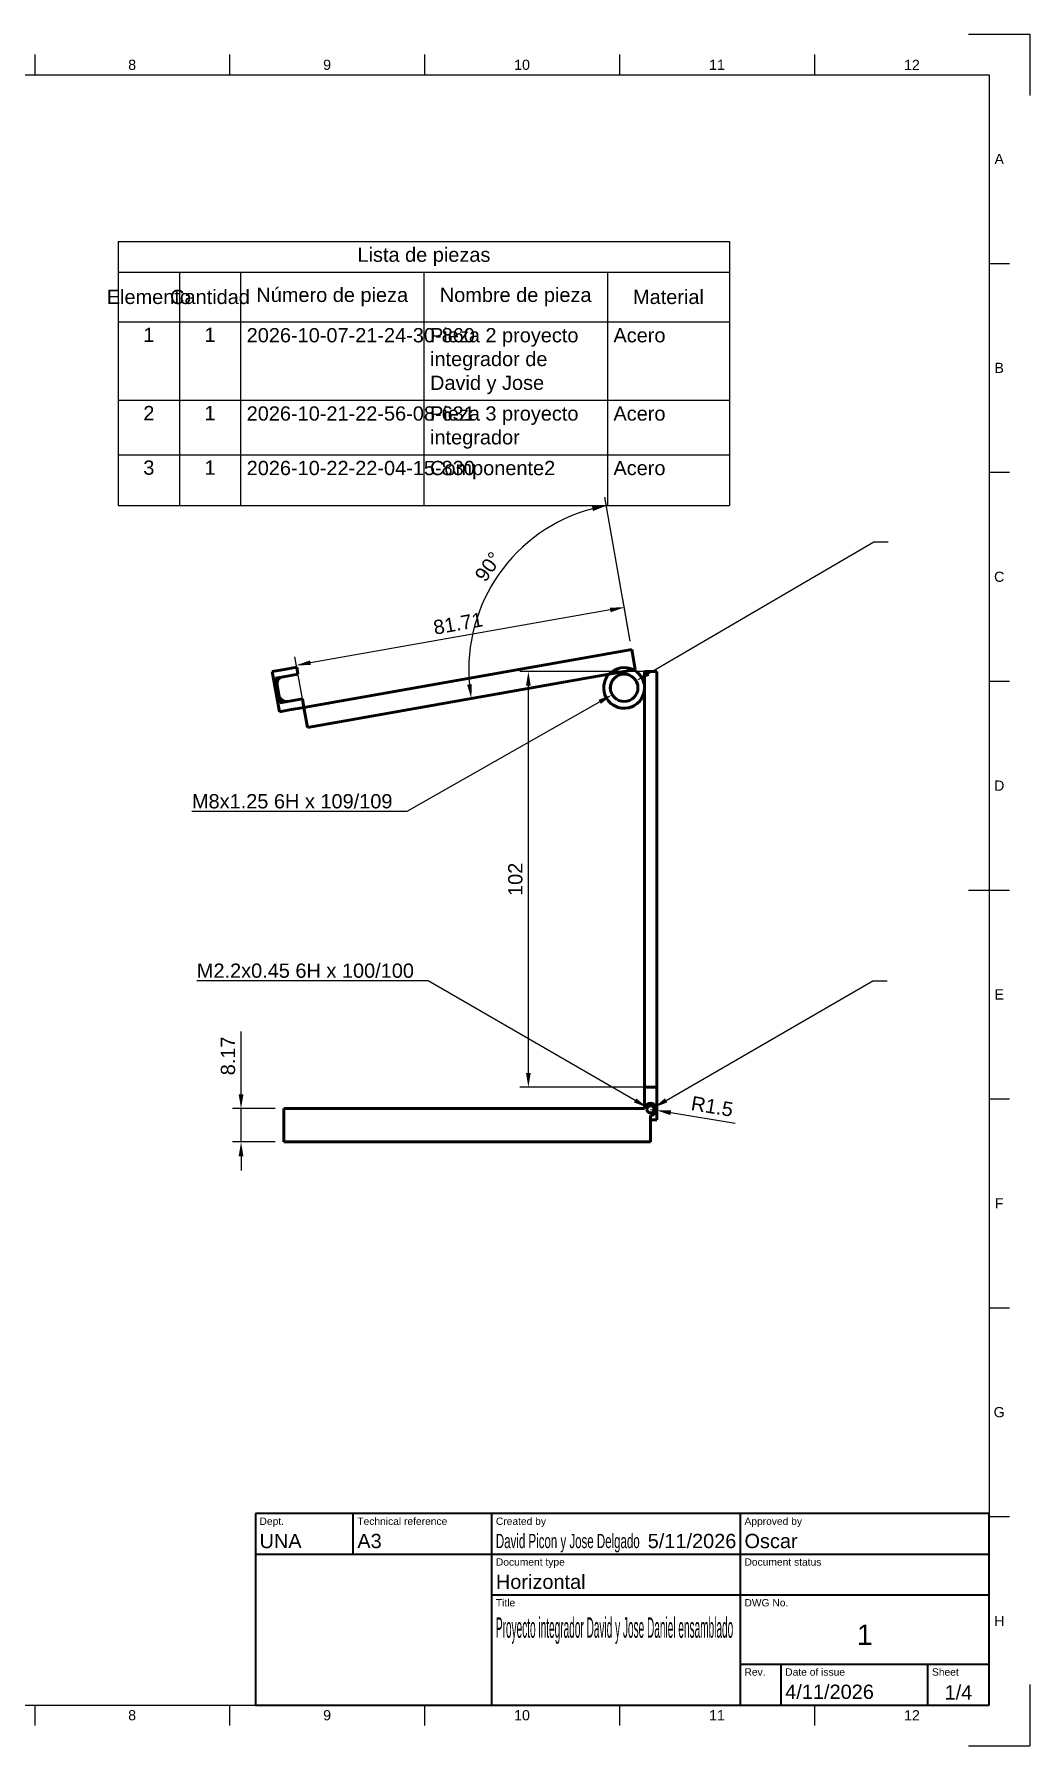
# Model space of a CAD drawing. Header units: millimetres. Extents: x 0 to 594, y 0 to 420.
# Drawn here: x 349.7 to 594, y 0 to 420 of the extents above; entities that cross this region are included whole.
import ezdxf
from ezdxf import colors
from ezdxf.entities.mleader import LeaderData, LeaderLine
from ezdxf.enums import TextEntityAlignment as Align
from ezdxf.math import Vec2, Vec3

# ---------------------------------------------------------------- set-up
doc = ezdxf.new("R2010")
doc.units = ezdxf.units.MM
doc.header["$LTSCALE"] = 0.75
for name, color, linetype, lineweight in [('BORDER', 7, 'Continuous', 25), ('FD_Dimensions', 7, 'Continuous', 25), ('Hole Notes', 7, 'Continuous', 25), ('Parts Lists', 7, 'Continuous', 25), ('TITLEBLOCK', 7, 'Continuous', 35), ('Visible', 7, 'Continuous', 50)]:
    doc.layers.add(name, color=color, linetype=linetype, lineweight=lineweight)
doc.styles.add('FusionTitle', font='arial.ttf')
doc.styles.get("Standard").update_dxf_attribs({"font": 'arial.ttf'})
doc.dimstyles.new('Dim-ISO-25', dxfattribs={"dimtxt": 3.5, "dimasz": 3.5, "dimexe": 2.1, "dimexo": 2.1, "dimgap": 1.4, "dimtad": 1, "dimzin": 12, "dimdsep": 46, "dimtxsty": 'Standard', "dimcen": 0, "dimazin": 3, "dimtp": 0.1, "dimtm": 0.1, "dimtfac": 0.714286, "dimtmove": 0, "dimatfit": 3, "dimfxl": 1, "dimtzin": 12, "dimarcsym": 0})

# ---------------------------------------------------------------- blocks, each defined once
blk = doc.blocks.new('ISO_TITLEBLOCK')
at = {"layer": 'TITLEBLOCK'}
for p, q in [((0, 47), (-180, 47)), ((-180, 47), (-180, 0)), ((-156, 37), (-156, 47)), ((-122, 0), (-122, 47)), ((-61, 0), (-61, 47)), ((0, 0), (0, 47)), ((-180, 37), (0, 37)), ((-122, 27), (0, 27)), ((-61, 10), (0, 10)), ((-51, 0), (-51, 10)), ((-15, 0), (-15, 10)), ((-180, 0), (0, 0))]:
    blk.add_line(p, q, dxfattribs=at)
at = {"layer": 'TITLEBLOCK', "style": 'FusionTitle'}
for s, p in [('Dept.', (-179, 46)), ('Technical reference', (-155, 46)), ('Created by', (-121, 46)), ('Approved by', (-60, 46)), ('Document type', (-121, 36)), ('Document status', (-60, 36)), ('Title', (-121, 26)), ('DWG No.', (-60, 26)), ('Rev.', (-60, 9)), ('Date of issue', (-50, 9)), ('Sheet', (-14, 9))]:
    blk.add_text(s, height=1.8, dxfattribs=at).set_placement(p, align=Align.TOP_LEFT)
for tag, height, p in [('DEPT', 3.5, (-179, 42)), ('TECHNICAL_REFERENCE', 3.5, (-155, 42)), ('CREATED_BY', 3.5, (-121, 42)), ('APPROVED_BY', 3.5, (-60, 42)), ('DOCUMENT_TYPE', 3.5, (-121, 32)), ('DOCUMENT_STATUS', 3.5, (-60, 32)), ('TITLE_1', 5, (-121, 21.5)), ('TITLE_2', 5, (-121, 14)), ('TITLE_3', 5, (-121, 6.5)), ('DATE_OF_ISSUE', 3.5, (-50, 5))]:
    blk.add_attdef(tag, text='', height=height, dxfattribs=at).set_placement(p, align=Align.TOP_LEFT)
for tag, p in [('CREATED_DATE', (-62, 42)), ('APPROVED_DATE', (-0.99, 42))]:
    blk.add_attdef(tag, text='', height=3.5, dxfattribs=at).set_placement(p, align=Align.TOP_RIGHT)
for tag, height, p in [('DRAWING_NUMBER', 5, (-30.5, 19.75)), ('REV', 3.5, (-56, 4.85)), ('SHEET', 3.5, (-7.5, 4.85))]:
    blk.add_attdef(tag, text='', height=height, dxfattribs=at).set_placement(p, align=Align.TOP_CENTER)
blk = doc.blocks.new('*T39')
at = {"layer": 'Parts Lists', "color": 0, "linetype": 'ByBlock', "lineweight": -2, "transparency": 16777216}
for p, q in [((0, 0), (150, 0)), ((0, 0), (0, -64.727672)), ((150, 0), (150, -64.727672)), ((0, -7.466667), (150, -7.466667)), ((15, -7.466667), (15, -64.727672)), ((30, -7.466667), (30, -64.727672)), ((75, -7.466667), (75, -64.727672)), ((120, -7.466667), (120, -64.727672)), ((0, -19.716985), (150, -19.716985)), ((0, -38.926967), (150, -38.926967)), ((0, -52.303615), (150, -52.303615)), ((0, -64.727672), (150, -64.727672))]:
    blk.add_line(p, q, dxfattribs=at)
at = {"layer": 'Parts Lists', "color": 0, "transparency": 16777216, "char_height": 3.5}
for s, insert, width, attachment_point in [('Lista de piezas', (75, -3.733333), 147.2, 5), ('Elemento', (7.5, -13.591826), 12.2, 5), ('Cantidad', (22.5, -13.591826), 12.2, 5), ('Número de pieza', (52.5, -13.591826), 42.2, 5), ('Nombre de pieza', (97.5, -13.591826), 42.2, 5), ('Material', (135, -13.591826), 27.2, 5), ('1', (7.5, -21.116985), 12.2, 2), ('1', (22.5, -21.116985), 12.2, 2), ('2026-10-07-21-24-30-860', (31.5, -21.216985), 42, 1), ('Pieza 2 proyecto integrador de David y Jose', (76.5, -21.216985), 42, 1), ('Acero', (121.5, -21.216985), 27, 1), ('2', (7.5, -40.326967), 12.2, 2), ('1', (22.5, -40.326967), 12.2, 2), ('2026-10-21-22-56-08-631', (31.5, -40.426967), 42, 1), ('Pieza 3 proyecto integrador', (76.5, -40.426967), 42, 1), ('Acero', (121.5, -40.426967), 27, 1), ('3', (7.5, -53.703615), 12.2, 2), ('1', (22.5, -53.703615), 12.2, 2), ('2026-10-22-22-04-15-830', (31.5, -53.803615), 42, 1), ('Componente2', (76.5, -53.803615), 42, 1), ('Acero', (121.5, -53.803615), 27, 1)]:
    blk.add_mtext(s, dxfattribs=dict(at, insert=insert, width=width, attachment_point=attachment_point))
blk = doc.blocks.new('ISO_A2_SHEET')
at = {"layer": 'BORDER'}
for p, q in [((349.8333, 415), (349.8333, 410)), ((397.6666, 415), (397.6666, 410)), ((445.4999, 415), (445.4999, 410)), ((493.3332, 415), (493.3332, 410)), ((541.1665, 415), (541.1665, 410)), ((20, 410), (584, 410)), ((584, 410), (584, 10)), ((584, 363.75), (589, 363.75)), ((584, 312.5), (589, 312.5)), ((584, 261.25), (589, 261.25)), ((579, 210), (589, 210)), ((584, 158.75), (589, 158.75)), ((584, 107.5), (589, 107.5)), ((584, 56.25), (589, 56.25)), ((20, 10), (584, 10)), ((349.8333, 10), (349.8333, 5)), ((397.6666, 10), (397.6666, 5)), ((445.4999, 10), (445.4999, 5)), ((493.3332, 10), (493.3332, 5)), ((541.1665, 10), (541.1665, 5))]:
    blk.add_line(p, q, dxfattribs=at)
at = {"layer": 'Defpoints'}
for p, q in [((579, 420), (594, 420)), ((594, 420), (594, 405)), ((594, 15), (594, 0)), ((579, 0), (594, 0))]:
    blk.add_line(p, q, dxfattribs=at)
at = {"layer": 'BORDER', "style": 'FusionTitle'}
for s, p in [('8', (373.74995, 412.5)), ('9', (421.58325, 412.5)), ('10', (469.41655, 412.5)), ('11', (517.24985, 412.5)), ('12', (565.08315, 412.5)), ('A', (586.5, 389.375)), ('B', (586.5, 338.125)), ('C', (586.5, 286.875)), ('D', (586.5, 235.625)), ('E', (586.5, 184.375)), ('F', (586.5, 133.125)), ('G', (586.5, 81.875)), ('H', (586.5, 30.625)), ('8', (373.74995, 7.5)), ('9', (421.58325, 7.5)), ('10', (469.41655, 7.5)), ('11', (517.24985, 7.5)), ('12', (565.08315, 7.5))]:
    blk.add_text(s, height=2.5, dxfattribs=at).set_placement(p, align=Align.MIDDLE)
blk = doc.blocks.new('*D30')
at = {"layer": 'Defpoints', "color": 0, "transparency": 16777216}
for p in [(470.947083, 295.372874), (496.338632, 269.001714), (497.206873, 264.077676), (497.206873, 264.077676), (416.74221, 249.889585)]:
    blk.add_point(p, dxfattribs=at)
at = {"layer": 'FD_Dimensions', "color": 0, "lineweight": -2, "transparency": 16777216}
blk.add_line((495.973971, 271.069811), (489.748166, 306.378103), dxfattribs=at)
blk.add_arc((497.206873, 264.077676), 40.85298, 104.910208, 185.089792, dxfattribs=at)
at = {"layer": 'FD_Dimensions', "color": 0, "transparency": 16777216}
for points in [[(486.569388, 304.124751), (486.821009, 302.985541), (490.112827, 304.310007)], [(457.093264, 260.529921), (455.936698, 260.376735), (456.974541, 256.98363)]]:
    blk.add_solid(points, dxfattribs=at)
at = {"layer": 'FD_Dimensions', "color": 0, "transparency": 16777216, "insert": (461.131429, 289.337973), "char_height": 3.5, "attachment_point": 5, "rotation": 55.00001902}
blk.add_mtext('90°', dxfattribs=at)
blk = doc.blocks.new('*D31')
at = {"layer": 'Defpoints', "color": 0, "transparency": 16777216}
for p in [(500.96718, 156.16928), (502.446772, 155.922684)]:
    blk.add_point(p, dxfattribs=at)
at = {"layer": 'FD_Dimensions', "color": 0, "lineweight": -2, "transparency": 16777216}
for p, q in [((500.96718, 156.16928), (502.446772, 155.922684)), ((521.728761, 152.709058), (505.899152, 155.347294))]:
    blk.add_line(p, q, dxfattribs=at)
at = {"layer": 'FD_Dimensions', "color": 0, "transparency": 16777216}
blk.add_solid([(505.99505, 155.922691), (505.803253, 154.771898), (502.446772, 155.922684)], dxfattribs=at)
at = {"layer": 'FD_Dimensions', "color": 0, "transparency": 16777216, "insert": (516.06408, 156.884125), "char_height": 3.5, "attachment_point": 5, "rotation": 350.53779082}
blk.add_mtext('R1.5', dxfattribs=at)
blk = doc.blocks.new('*D36')
at = {"layer": 'Defpoints', "color": 0, "transparency": 16777216}
for p in [(400.467181, 156.341822), (410.967181, 156.341822), (410.967181, 148.16928)]:
    blk.add_point(p, dxfattribs=at)
at = {"layer": 'FD_Dimensions', "color": 0, "lineweight": -2, "transparency": 16777216}
for p, q in [((400.467181, 159.841822), (400.467181, 175.238002)), ((408.867181, 156.341822), (398.367181, 156.341822)), ((400.467181, 148.16928), (400.467181, 156.341822)), ((408.867181, 148.16928), (398.367181, 148.16928)), ((400.467181, 144.66928), (400.467181, 141.16928))]:
    blk.add_line(p, q, dxfattribs=at)
at = {"layer": 'FD_Dimensions', "color": 0, "transparency": 16777216}
for points in [[(399.883848, 159.841822), (401.050515, 159.841822), (400.467181, 156.341822)], [(399.883848, 144.66928), (401.050515, 144.66928), (400.467181, 148.16928)]]:
    blk.add_solid(points, dxfattribs=at)
at = {"layer": 'FD_Dimensions', "color": 0, "transparency": 16777216, "insert": (397.280176, 169.289912), "char_height": 3.5, "attachment_point": 5, "rotation": 90}
blk.add_mtext('8.17', dxfattribs=at)
blk = doc.blocks.new('*D37')
at = {"layer": 'Defpoints', "color": 0, "transparency": 16777216}
for p in [(470.96952, 263.620213), (502.46952, 263.620213), (502.46952, 161.620212)]:
    blk.add_point(p, dxfattribs=at)
at = {"layer": 'FD_Dimensions', "color": 0, "lineweight": -2, "transparency": 16777216}
for p, q in [((500.36952, 263.620213), (468.86952, 263.620213)), ((470.96952, 165.120212), (470.96952, 260.120213)), ((500.36952, 161.620212), (468.86952, 161.620212))]:
    blk.add_line(p, q, dxfattribs=at)
at = {"layer": 'FD_Dimensions', "color": 0, "transparency": 16777216}
for points in [[(470.386187, 260.120213), (471.552854, 260.120213), (470.96952, 263.620213)], [(470.386187, 165.120212), (471.552854, 165.120212), (470.96952, 161.620212)]]:
    blk.add_solid(points, dxfattribs=at)
at = {"layer": 'FD_Dimensions', "color": 0, "transparency": 16777216, "insert": (467.782515, 212.620213), "char_height": 3.5, "attachment_point": 5, "rotation": 90}
blk.add_mtext('102', dxfattribs=at)
blk = doc.blocks.new('*D38')
at = {"layer": 'Defpoints', "color": 0, "transparency": 16777216}
for p in [(496.338632, 269.001714), (414.050663, 265.154105), (415.873969, 254.813623)]:
    blk.add_point(p, dxfattribs=at)
at = {"layer": 'FD_Dimensions', "color": 0, "lineweight": -2, "transparency": 16777216}
for p, q in [((495.973971, 271.069811), (494.150665, 281.410292)), ((491.068499, 278.734427), (417.49749, 265.761873)), ((415.509308, 256.88172), (413.686002, 267.222201))]:
    blk.add_line(p, q, dxfattribs=at)
at = {"layer": 'FD_Dimensions', "color": 0, "transparency": 16777216}
for points in [[(490.967204, 279.308898), (491.169793, 278.159956), (494.515326, 279.342196)], [(417.396196, 266.336345), (417.598785, 265.187402), (414.050663, 265.154105)]]:
    blk.add_solid(points, dxfattribs=at)
at = {"layer": 'FD_Dimensions', "color": 0, "transparency": 16777216, "insert": (453.729577, 275.386738), "char_height": 3.5, "attachment_point": 5, "rotation": 9.99998752}
blk.add_mtext('81.71', dxfattribs=at)

msp = doc.modelspace()

# ---------------------------------------------------------------- linework, layer by layer
at = {"layer": 'Visible', "extrusion": (0, 1, 0)}
for p, q in [((415.873969, 254.813623), (496.338632, 269.001714)), ((497.206873, 264.077676), (496.338632, 269.001714)), ((410.601848, 264.038272), (414.137487, 264.661701)), ((414.435856, 262.969569), (414.137487, 264.661701)), ((408.139829, 263.604152), (410.601848, 264.038272)), ((408.139829, 263.604152), (409.87631, 253.756074)), ((410.900217, 262.34614), (408.884156, 261.990654)), ((409.958266, 255.899076), (408.884156, 261.990654)), ((410.900217, 262.34614), (414.435856, 262.969569)), ((497.206873, 264.077676), (416.74221, 249.889585)), ((490.761755, 262.940235), (496.810011, 264.006706)), ((502.46952, 263.620213), (499.46952, 263.620213)), ((499.46952, 161.620212), (499.46952, 263.620213)), ((502.46952, 161.620212), (502.46952, 263.620213)), ((409.746227, 257.892541), (409.333426, 260.233647)), ((409.958266, 255.899076), (411.974326, 256.254562)), ((415.509966, 256.87799), (411.974326, 256.254562)), ((415.873969, 254.813623), (415.509966, 256.87799)), ((412.33833, 254.190195), (409.87631, 253.756074)), ((412.33833, 254.190195), (415.873969, 254.813623)), ((415.873969, 254.813623), (416.74221, 249.889585)), ((499.46952, 156.341822), (499.46952, 161.620212)), ((499.46952, 161.620212), (502.46952, 161.620212)), ((502.46952, 161.620212), (502.46952, 153.620213)), ((410.967181, 156.341822), (499.477137, 156.341822)), ((410.967181, 148.16928), (410.967181, 156.341822)), ((500.967181, 148.16928), (500.967181, 154.66928)), ((502.46952, 153.620213), (500.967181, 153.620213)), ((410.967181, 148.16928), (500.967181, 148.16928))]:
    msp.add_line(p, q, dxfattribs=at)
at = {"layer": 'Visible'}
msp.add_circle((494.46952, 259.620214), 3.38975, dxfattribs=at)
at = {"layer": 'Visible', "extrusion": (3e-16, 0, -1)}
msp.add_circle((-500.96718, 156.16928), 0.8877, dxfattribs=at)
at = {"layer": 'Visible'}
for centre, radius, start, end in [((411.303042, 260.580943), 2, 125.288985, 190), ((494.46952, 259.620214), 5.015975, 138.703891, 61.296109), ((494.471965, 259.582505), 5.004, 62.145011, 137.854989), ((494.471965, 259.582505), 3.38975, 4.029418, 183.390691), ((411.715842, 258.239837), 2, 190, 280), ((500.96718, 156.16928), 1.5, 270.000038, 173.394762), ((500.956198, 156.173594), 0.8877, 248.93107, 68.169482)]:
    msp.add_arc(centre, radius, start, end, dxfattribs=at)
at = {"layer": 'Visible', "extrusion": (3e-16, 0, -1)}
msp.add_arc((-494.471965, 259.582505), 5.004, 194.560607, 338.019283, dxfattribs=at)

# ---------------------------------------------------------------- block references
msp.add_blockref('*T39', (370.347232, 369.108721))
at = {"layer": 'BORDER'}
msp.add_blockref('ISO_A2_SHEET', (0, 0), dxfattribs=at)
at = {"layer": 'TITLEBLOCK'}
ref = msp.add_blockref('ISO_TITLEBLOCK', (584, 10), dxfattribs=at)
ref.add_attrib('DATE_OF_ISSUE', '4/11/2026', dxfattribs={"height": 3.5, "style": 'FusionTitle'}).set_placement((534, 15), align=Align.TOP_LEFT)
ref.add_attrib('DOCUMENT_TYPE', 'Horizontal', dxfattribs={"height": 3.5, "style": 'FusionTitle'}).set_placement((463, 42), align=Align.TOP_LEFT)
ref.add_attrib('CREATED_DATE', '5/11/2026', dxfattribs={"height": 3.5, "style": 'FusionTitle'}).set_placement((522, 52), align=Align.TOP_RIGHT)
ref.add_attrib('SHEET', '1/4', dxfattribs={"height": 3.5, "style": 'FusionTitle'}).set_placement((576.5, 14.85), align=Align.TOP_CENTER)
ref.add_attrib('DRAWING_NUMBER', '1', dxfattribs={"height": 5, "style": 'FusionTitle'}).set_placement((553.5, 29.751432), align=Align.TOP_CENTER)
ref.add_attrib('TITLE_1', 'Proyecto integrador David y Jose Daniel ensamblado', dxfattribs={"height": 5, "style": 'FusionTitle', "width": 0.353795}).set_placement((463, 31.5), align=Align.TOP_LEFT)
ref.add_attrib('APPROVED_BY', 'Oscar', dxfattribs={"height": 3.5, "style": 'FusionTitle'}).set_placement((524, 52), align=Align.TOP_LEFT)
ref.add_attrib('CREATED_BY', 'David Picon y Jose Delgado', dxfattribs={"height": 3.5, "style": 'FusionTitle', "width": 0.577186}).set_placement((463, 52), align=Align.TOP_LEFT)
ref.add_attrib('TECHNICAL_REFERENCE', 'A3', dxfattribs={"height": 3.5, "style": 'FusionTitle'}).set_placement((429, 52), align=Align.TOP_LEFT)
ref.add_attrib('DEPT', 'UNA', dxfattribs={"height": 3.5, "style": 'FusionTitle'}).set_placement((405, 52), align=Align.TOP_LEFT)

# ---------------------------------------------------------------- dimensions: what is measured, and where the dimension line sits
at = {"layer": 'FD_Dimensions'}
dim = msp.add_angular_dim_2l(base=(470.947083, 295.372874), line1=((497.206873, 264.077676), (416.74221, 249.889585)), line2=((497.206873, 264.077676), (496.338632, 269.001714)), dimstyle='Dim-ISO-25', override={"dimlfac": 1, "dimpost": ''}, dxfattribs=at)
dim.commit()
dim.dimension.update_dxf_attribs({"geometry": '*D30', "text_midpoint": (461.131429, 289.337973)})
for p1, p2, distance, picture, middle in [((496.338632, 269.001714), (415.873969, 254.813623), -10.500001, '*D38', (453.729577, 275.386738)), ((502.46952, 161.620212), (502.46952, 263.620213), 31.5, '*D37', (467.782515, 212.620213)), ((410.967181, 148.16928), (410.967181, 156.341822), 10.5, '*D36', (397.280176, 169.289912))]:
    dim = msp.add_aligned_dim(p1=p1, p2=p2, distance=distance, dimstyle='Dim-ISO-25', override={"dimlfac": 1, "dimclrd": 0, "dimclre": 0}, dxfattribs=at)
    dim.commit()
    dim.dimension.update_dxf_attribs({"geometry": picture, "text_midpoint": middle})
dim = msp.add_radius_dim(center=(500.96718, 156.16928), mpoint=(502.446772, 155.922684), dimstyle='Dim-ISO-25', override={"dimlfac": 1, "dimse1": 1}, dxfattribs=at)
dim.commit()
dim.dimension.update_dxf_attribs({"geometry": '*D31', "text_midpoint": (515.540146, 153.740481)})

# ---------------------------------------------------------------- leaders
at = {"layer": 'Hole Notes'}
ml = msp.add_multileader_mtext('Standard', dxfattribs=at)
ml.set_content('', color=256)
ml.set_leader_properties()
ml.build(insert=Vec2(0, 0))
ml.multileader.update_dxf_attribs({"text_left_attachment_type": 5, "text_right_attachment_type": 5, "dogleg_length": 3.5, "arrow_head_size": 3.5})
ctx = ml.context
ctx.base_point, ctx.char_height, ctx.arrow_head_size, ctx.landing_gap_size = Vec3(559.231087, 295.406674), 3.5, 3.5, 0
ctx.left_attachment, ctx.right_attachment = 5, 5
notes = []
notes.append((ctx, [(0, (1, 1, 0), (555.731087, 295.406674), (1, 0), 3.5, [(0, [(497.396463, 261.330012)], 0, [])])]))
ctx.mtext.insert, ctx.mtext.flow_direction = Vec3(559.231087, 299.66636), 5
ml = msp.add_multileader_mtext('Standard', dxfattribs=at)
ml.set_content(' M8x1.25 6H x 109/109', color=256)
ml.set_leader_properties()
ml.build(insert=Vec2(0, 0))
ml.multileader.update_dxf_attribs({"text_left_attachment_type": 5, "text_right_attachment_type": 5, "dogleg_length": 3.5, "arrow_head_size": 3.5})
ctx = ml.context
ctx.base_point, ctx.char_height, ctx.arrow_head_size, ctx.landing_gap_size = Vec3(387.277958, 229.26872), 3.5, 3.5, 0
ctx.left_attachment, ctx.right_attachment, ctx.text_align_type = 5, 5, 2
notes.append((ctx, [(0, (1, 1, 0), (441.119704, 229.26872), (-1, 0), 3.5, [(0, [(491.524725, 257.907936)], 0, [])])]))
ctx.mtext.insert, ctx.mtext.alignment, ctx.mtext.flow_direction = Vec3(437.619704, 233.528406), 3, 5
ml = msp.add_multileader_mtext('Standard', dxfattribs=at)
ml.set_content(' M2.2x0.45 6H x 100/100', color=256)
ml.set_leader_properties()
ml.build(insert=Vec2(0, 0))
ml.multileader.update_dxf_attribs({"text_left_attachment_type": 5, "text_right_attachment_type": 5, "dogleg_length": 3.5, "arrow_head_size": 3.5})
ctx = ml.context
ctx.base_point, ctx.char_height, ctx.arrow_head_size, ctx.landing_gap_size = Vec3(388.493217, 187.698636), 3.5, 3.5, 0
ctx.left_attachment, ctx.right_attachment, ctx.text_align_type = 5, 5, 2
notes.append((ctx, [(0, (1, 1, 0), (446.393626, 187.698636), (-1, 0), 3.5, [(0, [(500.18757, 156.617691)], 0, [])])]))
ctx.mtext.insert, ctx.mtext.alignment, ctx.mtext.flow_direction = Vec3(442.893626, 191.958322), 3, 5
ml = msp.add_multileader_mtext('Standard', dxfattribs=at)
ml.set_content('', color=256)
ml.set_leader_properties()
ml.build(insert=Vec2(0, 0))
ml.multileader.update_dxf_attribs({"text_left_attachment_type": 5, "text_right_attachment_type": 5, "dogleg_length": 3.5, "arrow_head_size": 3.5})
ctx = ml.context
ctx.base_point, ctx.char_height, ctx.arrow_head_size, ctx.landing_gap_size = Vec3(559.005197, 187.680134), 3.5, 3.5, 0
ctx.left_attachment, ctx.right_attachment = 5, 5
notes.append((ctx, [(0, (1, 1, 0), (555.505197, 187.680134), (1, 0), 3.5, [(0, [(501.735809, 156.613376)], 0, [])])]))
ctx.mtext.insert, ctx.mtext.flow_direction = Vec3(559.005197, 191.93982), 5
for ctx, leaders in notes:
    for number, flags, end, landing, length, lines in leaders:
        leader = LeaderData()
        leader.index, (leader.has_last_leader_line, leader.has_dogleg_vector, leader.attachment_direction) = number, flags
        leader.last_leader_point, leader.dogleg_vector, leader.dogleg_length = Vec3(end), Vec3(landing), length
        for number, points, colour, breaks in lines:
            line = LeaderLine()
            line.index, line.vertices, line.color, line.breaks = number, Vec3.list(points), colors.encode_raw_color(colour), breaks
            leader.lines.append(line)
        ctx.leaders.append(leader)

doc.saveas('drawing.dxf')
